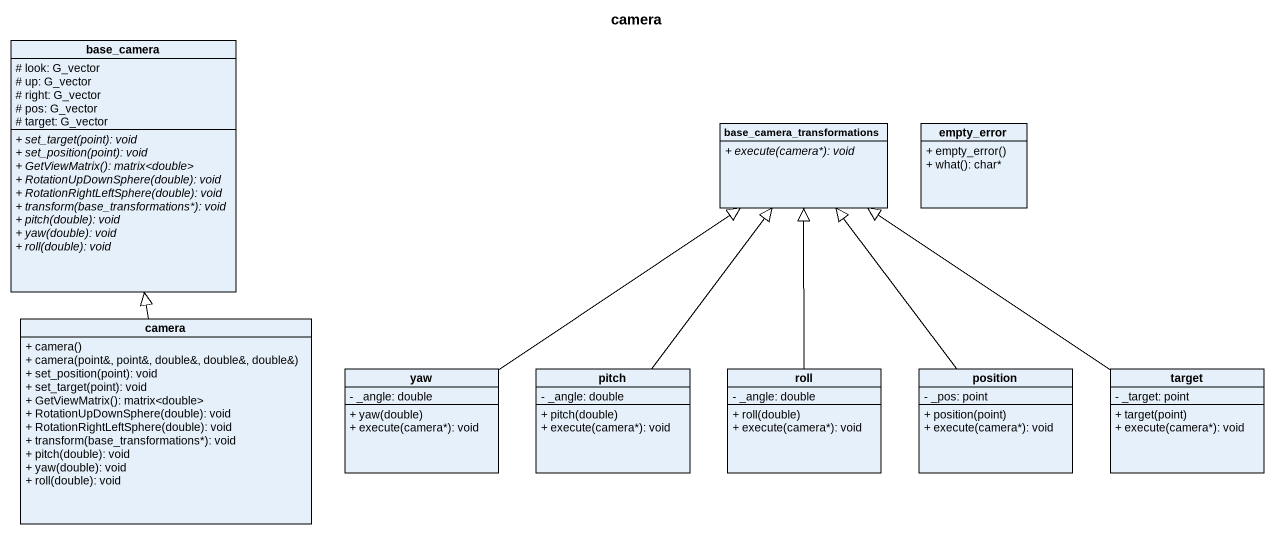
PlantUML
@startuml
title camera
hide circle
hide empty members
skinparam classAttributeIconSize 0
class base_camera {
  # look: G_vector
  # up: G_vector
  # right: G_vector
  # pos: G_vector
  # target: G_vector
  {abstract} + set_target(point): void
  {abstract} + set_position(point): void
  {abstract} + GetViewMatrix(): matrix<double>
  {abstract} + RotationUpDownSphere(double): void
  {abstract} + RotationRightLeftSphere(double): void
  {abstract} + transform(base_transformations*): void
  {abstract} + pitch(double): void
  {abstract} + yaw(double): void
  {abstract} + roll(double): void
}
class base_camera_transformations {
  {abstract} + execute(camera*): void
}
class empty_error {
  + empty_error()
  + what(): char*
}
class camera {
  + camera()
  + camera(point&, point&, double&, double&, double&)
  + set_position(point): void
  + set_target(point): void
  + GetViewMatrix(): matrix<double>
  + RotationUpDownSphere(double): void
  + RotationRightLeftSphere(double): void
  + transform(base_transformations*): void
  + pitch(double): void
  + yaw(double): void
  + roll(double): void
}
class yaw {
  - _angle: double
  + yaw(double)
  + execute(camera*): void
}
class pitch {
  - _angle: double
  + pitch(double)
  + execute(camera*): void
}
class roll {
  - _angle: double
  + roll(double)
  + execute(camera*): void
}
class position {
  - _pos: point
  + position(point)
  + execute(camera*): void
}
class target {
  - _target: point
  + target(point)
  + execute(camera*): void
}
camera -up-|> base_camera
yaw -up-|> base_camera_transformations
pitch -up-|> base_camera_transformations
roll -up-|> base_camera_transformations
position -up-|> base_camera_transformations
target -up-|> base_camera_transformations
@enduml
